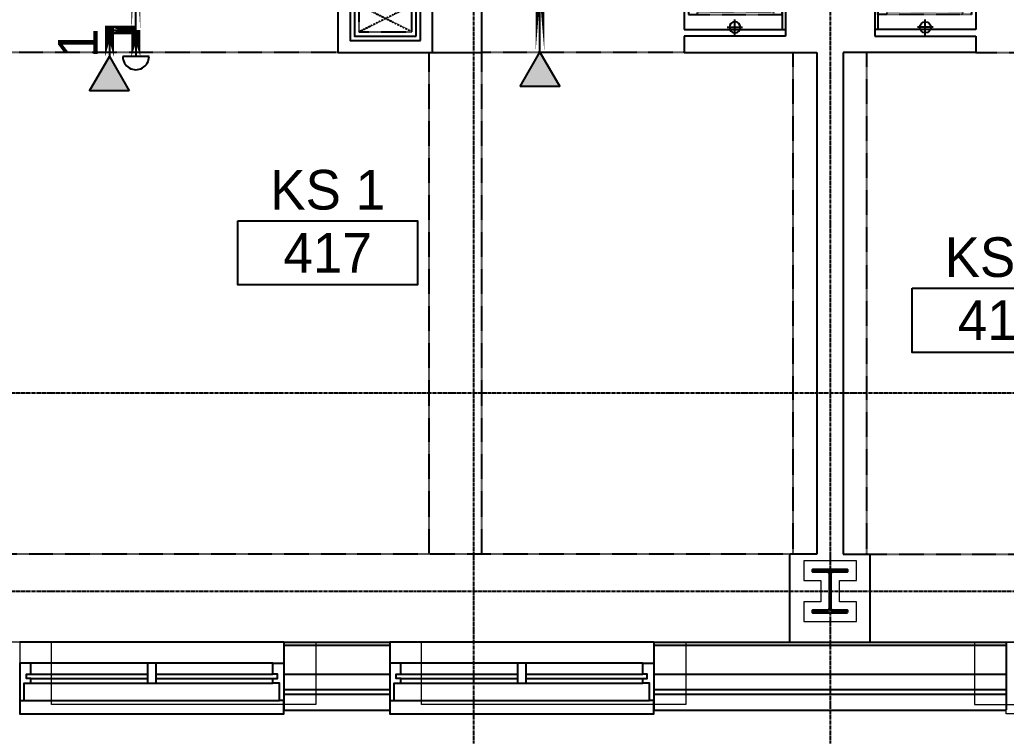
# Model space of a CAD drawing. Header units: inches. Extents: x -6955 to 13123, y -1334 to 3701.
# Drawn here: x 10579 to 10803, y 1327.6 to 1490.3 of the extents above; entities that cross this region are included whole.
import ezdxf
from ezdxf.enums import TextEntityAlignment as Align

# ---------------------------------------------------------------- set-up
doc = ezdxf.new("R2010")
doc.units = ezdxf.units.IN
doc.header["$MEASUREMENT"] = 0
doc.linetypes.add('CENTER2', pattern=[1.125, 0.75, -0.125, 0.125, -0.125])
doc.linetypes.add('HIDDEN2', pattern=[0.1875, 0.125, -0.0625])
for name, color, linetype, lineweight in [('A-Detl-Hatch', 1, 'Continuous', 18), ('A-Detl-Wide', 2, 'Continuous', 35), ('S-Detl-Hatch', 1, 'Continuous', 18)]:
    doc.layers.add(name, color=color, linetype=linetype, lineweight=lineweight)
for name, color, linetype in [('A-Door', 7, 'Continuous'), ('A-Door-Head', 8, 'Continuous'), ('A-Flor-Case', 6, 'Continuous'), ('A-Flor-Case-Hidden', 8, 'HIDDEN2'), ('A-Flor-Outline', 4, 'Continuous'), ('A-Flor-Ovhd', 1, 'HIDDEN2'), ('A-Flor-Pfix', 7, 'Continuous'), ('A-Flor-Soffit', 6, 'HIDDEN2'), ('A-Flor-Wall Mtd Fixture', 7, 'Continuous'), ('A-Glaz', 7, 'Continuous'), ('A-Glaz-Sill', 8, 'Continuous'), ('A-Grid(SmallScale)', 11, 'CENTER2'), ('A-HVAC', 6, 'HIDDEN2'), ('A-Tag-Rm(Scale)', 7, 'Continuous'), ('A-Wall-Full', 7, 'Continuous'), ('A-Wall-Hatch', 15, 'Continuous'), ('headdn', 7, 'Continuous'), ('PIPEBL', 4, 'Continuous'), ('PIPESPC', 7, 'Continuous'), ('spk-cap', 7, 'Continuous'), ('TIDYPIPE', 7, 'Continuous')]:
    doc.layers.add(name, color=color, linetype=linetype)
doc.layers.add('G-Anno-Nplt', color=140, linetype='Continuous', lineweight=18, plot=False)
doc.styles.add('G1DIM', font='arial.ttf')
doc.styles.add('PIPE', font='PIPE.SHX')
doc.dimstyles.new('Aec-Arch-I-96', dxfattribs={"dimscale": 96, "dimtxt": 0.09375, "dimasz": 0.0625, "dimexe": 0.0625, "dimexo": 0.0625, "dimgap": 0.03125, "dimtad": 1, "dimdec": 3, "dimzin": 3, "dimdsep": 46, "dimlunit": 4, "dimtxsty": 'G1DIM', "dimblk": 'ARCHTICK', "dimcen": 0.09375, "dimclrt": 2, "dimazin": 2, "dimtfac": 0.75, "dimtdec": 3, "dimtix": 1, "dimtmove": 2, "dimatfit": 2, "dimldrblk": 'OPEN90', "dimfxl": 0.0625, "dimtolj": 1, "dimtzin": 0, "dimarcsym": 0})

# ---------------------------------------------------------------- blocks, each defined once
blk = doc.blocks.new('EXTERIOR WINDOW')
at = {"layer": 'A-Glaz'}
for p, q in [((3829.83, -10349.67), (3856.33, -10349.67)), ((3829.83, -10350.67), (3856.33, -10350.67)), ((3858.33, -10349.67), (3884.83, -10349.67)), ((3858.33, -10350.67), (3884.83, -10350.67)), ((3829.83, -10351.67), (3884.83, -10351.67))]:
    blk.add_line(p, q, dxfattribs=at)
for points in [[(3829.83, -10349.67), (3829.83, -10347.17), (3827.33, -10347.17), (3827.33, -10355.67), (3828.33, -10355.67), (3828.33, -10351.67), (3829.83, -10351.67), (3829.83, -10350.67), (3828.83, -10350.67), (3828.83, -10349.67), (3829.83, -10349.67)], [(3884.83, -10349.67), (3884.83, -10347.17), (3887.33, -10347.17), (3887.33, -10355.67), (3886.33, -10355.67), (3886.33, -10351.67), (3884.83, -10351.67), (3884.83, -10350.67), (3885.83, -10350.67), (3885.83, -10349.67), (3884.83, -10349.67)]]:
    blk.add_lwpolyline(points, dxfattribs=at)
blk.add_lwpolyline([(3858.33, -10347.17), (3856.33, -10347.17), (3856.33, -10351.67), (3858.33, -10351.67)], close=True, dxfattribs=at)
at = {"layer": 'A-Glaz-Sill'}
for p, q in [((3887.33, -10342.42), (3827.33, -10342.42)), ((3884.83, -10347.17), (3829.83, -10347.17)), ((3828.33, -10355.67), (3886.33, -10355.67))]:
    blk.add_line(p, q, dxfattribs=at)
blk.add_lwpolyline([(3827.33, -10355.67), (3827.33, -10358.67), (3887.33, -10358.67), (3887.33, -10355.67)], dxfattribs=at)
blk = doc.blocks.new('4TH FLOOR CORE & SHELL')
at = {"layer": 'A-Wall-Full'}
for p, q in [((3428.5, -15209.34), (3428.5, -15224.71)), ((3428.5, -15209.38), (3452.5, -15209.38)), ((3452.5, -15209.34), (3452.5, -15224.71)), ((3512.5, -15209.34), (3512.5, -15224.71)), ((3512.5, -15209.38), (3592.5, -15209.38)), ((3592.5, -15209.34), (3592.5, -15224.71)), ((3428.5, -15224.75), (3452.5, -15224.75)), ((3512.5, -15224.75), (3592.5, -15224.75))]:
    blk.add_line(p, q, dxfattribs=at)
at = {"layer": 'A-Wall-Hatch'}
for p, q in [((3428.5, -15210), (3452.5, -15210)), ((3512.5, -15210), (3592.5, -15210)), ((3428.5, -15216.62), (3452.5, -15216.62)), ((3512.5, -15216.62), (3592.5, -15216.62)), ((3428.5, -15220.12), (3452.5, -15220.12)), ((3512.5, -15220.12), (3592.5, -15220.12)), ((3428.5, -15221.13), (3452.5, -15221.13)), ((3512.5, -15221.13), (3592.5, -15221.13))]:
    blk.add_line(p, q, dxfattribs=at)
for p in [(-458.83, -4866.95), (-374.83, -4866.95)]:
    blk.add_blockref('EXTERIOR WINDOW', p)
blk = doc.blocks.new('*U18')
at = {"layer": 'A-Detl-Hatch'}
h = blk.add_hatch(dxfattribs=at)
h.set_pattern_fill('ANSI32', color=256, scale=6, style=0)
h.set_pattern_definition([(45, (0, -4.865), (-1.591, 1.591), []), (45, (1.0607, -4.865), (-1.591, 1.591), [])])
edge = h.paths.add_edge_path()
edge.add_line((3.98, -9.73), (3.98, -9.295))
edge.add_line((3.98, -9.295), (0.645, -9.295))
edge.add_arc((0.645, -8.795), 0.5, 180, 270, ccw=False)
edge.add_line((0.145, -8.795), (0.145, -0.935))
edge.add_arc((0.645, -0.935), 0.5, 90, 180, ccw=False)
edge.add_line((0.645, -0.435), (3.98, -0.435))
edge.add_line((3.98, -0.435), (3.98, 0))
edge.add_line((3.98, 0), (-3.98, 0))
edge.add_line((-3.98, 0), (-3.98, -0.435))
edge.add_line((-3.98, -0.435), (-0.645, -0.435))
edge.add_arc((-0.645, -0.935), 0.5, 0, 90, ccw=False)
edge.add_line((-0.145, -0.935), (-0.145, -8.795))
edge.add_arc((-0.645, -8.795), 0.5, -90, 0, ccw=False)
edge.add_line((-0.645, -9.295), (-3.98, -9.295))
edge.add_line((-3.98, -9.295), (-3.98, -9.73))
edge.add_line((-3.98, -9.73), (3.98, -9.73))
at = {"color": 0, "linetype": 'ByBlock'}
blk.add_lwpolyline([(3.98, -9.73), (3.98, -9.295), (0.645, -9.295, -0.4142136), (0.145, -8.795), (0.145, -0.935, -0.4142136), (0.645, -0.435), (3.98, -0.435), (3.98, 0), (-3.98, 0), (-3.98, -0.435), (-0.645, -0.435, -0.4142136), (-0.145, -0.935), (-0.145, -8.795, -0.4142136), (-0.645, -9.295), (-3.98, -9.295), (-3.98, -9.73)], format="xyb", close=True, dxfattribs=at)
blk = doc.blocks.new('W10X33')
at = {"layer": 'S-Detl-Hatch'}
blk.add_lwpolyline([(13773.78, -7310.28), (13773.78, -7305.84), (13769.95, -7305.84), (13769.95, -7300.98), (13773.78, -7300.98), (13773.78, -7296.55), (13761.82, -7296.55), (13761.82, -7300.98), (13765.66, -7300.98), (13765.66, -7305.84), (13761.82, -7305.84), (13761.82, -7310.28)], close=True, dxfattribs=at)
at = {"layer": 'A-Detl-Wide'}
blk.add_blockref('*U18', (13767.8, -7298.55), dxfattribs=at)
blk = doc.blocks.new('Plumbing Chase')
at = {"layer": 'A-Flor-Outline', "linetype": 'HIDDEN2', "ltscale": 0.5}
blk.add_lwpolyline([(0.625, 0), (6.625, 0), (6.625, 24), (0.625, 24)], close=True, dxfattribs=at)
at = {"layer": 'G-Anno-Nplt'}
for centre in [(3.625, 18), (3.625, 12), (3.625, 6)]:
    blk.add_circle(centre, 2.5, dxfattribs=at)
blk = doc.blocks.new('18in door')
blk.add_lwpolyline([(0, 0), (1.5, 0), (1.5, 18), (0, 18)], close=True)
blk.add_arc((0, 0), 18, 0, 90)
blk = doc.blocks.new('Single 12x6 HVAC Shaft')
at = {"layer": 'A-Flor-Outline'}
blk.add_lwpolyline([(3.75, 17.75), (11.75, 17.75), (11.75, 3.75), (3.75, 3.75)], close=True, dxfattribs=at)
at = {"layer": 'A-HVAC'}
for p, q in [((4.75, 16.75), (10.75, 4.75)), ((4.75, 4.75), (10.75, 16.75))]:
    blk.add_line(p, q, dxfattribs=at)
blk.add_lwpolyline([(4.75, 16.75), (10.75, 16.75), (10.75, 4.75), (4.75, 4.75)], close=True, dxfattribs=at)
at = {"layer": 'A-Wall-Full'}
for points in [[(0, 21.5), (15.5, 21.5), (15.5, 0), (0, 0)], [(2.75, 18.75), (12.75, 18.75), (12.75, 2.75), (2.75, 2.75)]]:
    blk.add_lwpolyline(points, close=True, dxfattribs=at)
blk = doc.blocks.new('sink1915rear')
for p, q in [((-0.37, -1.9), (-0.37, -5.29)), ((-0.12, -1.97), (-0.12, -4.54)), ((0.13, -1.97), (0.13, -4.54)), ((0.38, -1.9), (0.38, -5.29)), ((0.38, -5.29), (-0.37, -5.29)), ((0.13, -4.54), (-0.12, -4.54))]:
    blk.add_line(p, q)
blk.add_circle((0, -1.04), 0.938)
for start, end in [(112.0243, 67.9757), (138.5829, 221.4171), (318.587, 41.413), (264.1135, 275.8865)]:
    blk.add_arc((0, -5.04), 1, start, end)
blk.add_open_spline([(-0.75, -3.54), (-1.37, -3.58), (-1.99, -3.68), (-3.59, -4.07), (-4.53, -4.46), (-6.15, -5.47), (-6.84, -6.09), (-7.86, -7.44), (-8.21, -8.17), (-8.46, -9.28), (-8.5, -9.65), (-8.5, -10.01), (-8.5, -10.59), (-8.4, -11.17), (-7.93, -12.47), (-7.49, -13.18), (-6.28, -14.46), (-5.51, -15.02), (-3.75, -15.9), (-2.76, -16.21), (-0.69, -16.54), (0.38, -16.56), (2.47, -16.29), (3.47, -16), (5.27, -15.17), (6.07, -14.63), (7.34, -13.38), (7.81, -12.68), (8.41, -11.21), (8.54, -10.45), (8.44, -8.94), (8.22, -8.19), (7.42, -6.76), (6.85, -6.1), (5.41, -4.95), (4.55, -4.47), (2.7, -3.81), (1.74, -3.61), (0.75, -3.54)], degree=3, knots=[4.798605, 4.798605, 4.798605, 4.798605, 5.014176, 5.014176, 5.378501, 5.378501, 5.742827, 5.742827, 6.107152, 6.107152, 6.283185, 6.283185, 6.283185, 6.561131, 6.561131, 6.925457, 6.925457, 7.289782, 7.289782, 7.654107, 7.654107, 8.018433, 8.018433, 8.382758, 8.382758, 8.747084, 8.747084, 9.111409, 9.111409, 9.475734, 9.475734, 9.84006, 9.84006, 10.204385, 10.204385, 10.56871, 10.56871, 10.909356, 10.909356, 10.909356, 10.909356])
at = {"layer": 'A-Flor-Case-Hidden', "linetype": 'HIDDEN2', "ltscale": 0.25}
blk.add_ellipse((0, -10.01), major_axis=(-9.5, 0), ratio=0.789474, start_param=4.791408, end_param=10.916548, dxfattribs=at)
blk = doc.blocks.new('wall sconce')
for p, q in [((0, 0), (3.75, 0)), ((2, -1.75), (2, 1.75))]:
    blk.add_line(p, q)
blk.add_circle((2, 0), 1.25)
blk = doc.blocks.new('41in Std Vanity')
at = {"layer": 'A-Flor-Case'}
for p, q in [((23, 54.5), (0, 54.5)), ((0.75, 1.5), (0.75, 54.5)), ((23, 1.5), (23, 54.5)), ((23, 1.5), (0, 1.5))]:
    blk.add_line(p, q, dxfattribs=at)
at = {"layer": 'A-Flor-Case-Hidden'}
for p, q in [((22, 51.12), (0.75, 51.12)), ((4.83, 50.38), (0.75, 46.3)), ((5.89, 50.38), (0.75, 45.24)), ((20, 50.38), (2.75, 50.38)), ((16.86, 50.38), (21.25, 45.99)), ((17.92, 50.38), (21.25, 47.05)), ((22, 4.88), (22, 51.12)), ((21.25, 4.88), (21.25, 49.12)), ((21.25, 17), (0.75, 17)), ((21.25, 16.25), (0.75, 16.25)), ((21.25, 5.62), (0.75, 5.62)), ((22, 4.88), (0.75, 4.88))]:
    blk.add_line(p, q, dxfattribs=at)
for points in [[(0.75, 49.12), (2.75, 49.12), (2.75, 51.12), (0.75, 51.12)], [(20, 49.12), (22, 49.12), (22, 51.12), (20, 51.12)]]:
    blk.add_lwpolyline(points, close=True, dxfattribs=at)
at = {"layer": 'A-Wall-Full'}
for p, q in [((0, 0), (0, 56)), ((0, 56), (23, 56)), ((23, 0), (0, 0))]:
    blk.add_line(p, q, dxfattribs=at)
at = {"layer": 'A-Flor-Pfix', "rotation": 90}
blk.add_blockref('sink1915rear', (2.99, 33.06), dxfattribs=at)
at = {"layer": 'A-Flor-Wall Mtd Fixture', "xscale": -1, "rotation": 90}
blk.add_blockref('wall sconce', (11.5, 56), dxfattribs=at)
at = {"layer": 'A-Flor-Wall Mtd Fixture', "rotation": 90}
blk.add_blockref('wall sconce', (11.5, 0), dxfattribs=at)
blk = doc.blocks.new('_ArchTick')
at = {"color": 0, "linetype": 'ByBlock', "const_width": 0.15}
blk.add_lwpolyline([(-0.5, -0.5), (0.5, 0.5)], dxfattribs=at)
blk = doc.blocks.new('*D133')
at = {"layer": 'Defpoints', "color": 0, "transparency": 16777216}
for p in [(-44.25, -73.66), (-4.25, -73.66), (-4.25, -75.03)]:
    blk.add_point(p, dxfattribs=at)
at = {"layer": 'G-Anno-Nplt', "color": 0, "lineweight": -2, "transparency": 16777216}
for p, q in [((-44.25, -75.03), (-4.25, -75.03)), ((-44.25, -75.16), (-44.25, -76.53)), ((-4.25, -75.16), (-4.25, -76.53))]:
    blk.add_line(p, q, dxfattribs=at)
at = {"layer": 'G-Anno-Nplt', "color": 0, "lineweight": -2, "transparency": 16777216, "xscale": 1.5, "yscale": 1.5, "zscale": 1.5, "rotation": 180}
blk.add_blockref('_ArchTick', (-44.25, -75.03), dxfattribs=at)
at = {"layer": 'G-Anno-Nplt', "color": 0, "lineweight": -2, "transparency": 16777216, "xscale": 1.5, "yscale": 1.5, "zscale": 1.5}
blk.add_blockref('_ArchTick', (-4.25, -75.03), dxfattribs=at)
at = {"layer": 'G-Anno-Nplt', "transparency": 16777216, "insert": (-24.25, -76.93), "char_height": 2.25, "attachment_point": 5, "rotation": 180, "style": 'G1DIM'}
blk.add_mtext('\\A1;3\'-4"', dxfattribs=at)
blk = doc.blocks.new('_Open90')
at = {"color": 0, "linetype": 'ByBlock', "lineweight": -2}
for p, q in [((0, 0), (-1, 0)), ((-0.5, 0.5), (0, 0)), ((0, 0), (-0.5, -0.5))]:
    blk.add_line(p, q, dxfattribs=at)
blk = doc.blocks.new('*D134')
at = {"layer": 'Defpoints', "color": 0, "transparency": 16777216}
for p in [(-11.64, -72.75), (-10.4, -72.75), (-10.4, -96.75)]:
    blk.add_point(p, dxfattribs=at)
at = {"layer": 'G-Anno-Nplt', "color": 0, "lineweight": -2, "transparency": 16777216}
for p, q in [((-11.9, -72.75), (-13.14, -72.75)), ((-11.64, -96.75), (-11.64, -72.75)), ((-11.9, -96.75), (-13.14, -96.75))]:
    blk.add_line(p, q, dxfattribs=at)
at = {"layer": 'G-Anno-Nplt', "color": 0, "lineweight": -2, "transparency": 16777216, "xscale": 1.5, "yscale": 1.5, "zscale": 1.5}
for p, rotation in [((-11.64, -72.75), 90), ((-11.64, -96.75), 270)]:
    blk.add_blockref('_ArchTick', p, dxfattribs=dict(at, rotation=rotation))
at = {"layer": 'G-Anno-Nplt', "transparency": 16777216, "insert": (-13.54, -84.75), "char_height": 2.25, "attachment_point": 5, "rotation": 90, "style": 'G1DIM'}
blk.add_mtext('\\A1;2\'-0"', dxfattribs=at)
blk = doc.blocks.new('Rm Tag')
blk.add_lwpolyline([(-0.2124, 0.0759), (0.2124, 0.0759), (0.2124, -0.0759), (-0.2124, -0.0759)], close=True)
for p in [(0, 0.2858), (0, 0.1493), (0, 0)]:
    blk.add_attdef('XXX', text='', height=0.0938).set_placement(p, align=Align.MIDDLE_CENTER)
blk = doc.blocks.new('side2')
for p, q in [((0, 0), (7.79, 4.5)), ((7.79, 4.5), (7.79, -4.5)), ((7.79, -4.5), (0, 0))]:
    blk.add_line(p, q)
blk.add_solid([(7.79, -4.5), (0, 0), (7.79, 4.5)])
blk = doc.blocks.new('CAP')
blk.add_line((0, 3), (0, -3))
blk.add_arc((0, 0), 3, 270, 90)
blk = doc.blocks.new('PIPESPC')
at = {"layer": 'PIPESPC', "style": 'PIPE', "width": 0.9}
blk.add_attdef('SIZE', text='', height=9, dxfattribs=at).set_placement((0, 4.02), align=Align.CENTER)
at = {"layer": 'PIPESPC', "style": 'PIPE', "flags": 1}
blk.add_attdef('SCHED', (25.3, 3.89), '', height=9, dxfattribs=at)
blk = doc.blocks.new('Studio Vanity and Closet Typ')
at = {"layer": 'A-Door'}
for points in [[(-42.2386, -69), (-42.2386, -72.75), (-44.2386, -72.75), (-44.2386, -69)], [(-6.2386, -69), (-6.2386, -72.75), (-4.2386, -72.75), (-4.2386, -69)]]:
    blk.add_lwpolyline(points, close=True, dxfattribs=at)
at = {"layer": 'A-Door-Head'}
blk.add_lwpolyline([(-42.2386, -69), (-42.2386, -72.75), (-6.2386, -72.75), (-6.2386, -69)], close=True, dxfattribs=at)
at = {"layer": 'A-Flor-Ovhd'}
for p, q in [((-4.375, -81.955), (-44.25, -81.955)), ((-4.375, -85.955), (-44.25, -85.955)), ((-4.375, -86.955), (-44.25, -86.955))]:
    blk.add_line(p, q, dxfattribs=at)
at = {"layer": 'A-Flor-Soffit'}
blk.add_line((-59.75, -23), (-59.75, -69), dxfattribs=at)
at = {"layer": 'A-Wall-Full'}
for p, q in [((-56, 0), (-56, -23)), ((0, 0), (0, -23)), ((-56, -23), (-59.75, -23)), ((-42.25, -69), (-59.75, -69)), ((-59.75, -101.625), (-59.75, -69)), ((-42.25, -69), (-42.25, -72.75)), ((0, -69), (-6.25, -69)), ((-6.25, -69), (-6.25, -72.75)), ((-44.25, -80.125), (-44.25, -72.75)), ((-44.25, -72.75), (-42.25, -72.75)), ((-4.25, -72.75), (-6.25, -72.75)), ((-4.25, -72.75), (-4.25, -96.75)), ((-4.25, -96.75), (-44.25, -96.75)), ((3, -101.625), (-59.75, -101.625))]:
    blk.add_line(p, q, dxfattribs=at)
at = {"xscale": -1, "rotation": 90}
blk.add_blockref('41in Std Vanity', (0, 0), dxfattribs=at)
for name, p in [('Plumbing Chase', (-4.25, -96.75)), ('Single 12x6 HVAC Shaft', (-59.75, -101.625))]:
    blk.add_blockref(name, p)
at = {"layer": 'A-Door'}
blk.add_blockref('18in door', (-42.2386, -69), dxfattribs=at)
at = {"layer": 'A-Door', "xscale": -1}
blk.add_blockref('18in door', (-6.2386, -69), dxfattribs=at)
at = {"layer": 'G-Anno-Nplt'}
dim = blk.add_linear_dim(base=(-4.25, -75.0334), p1=(-44.25, -73.6618), p2=(-4.25, -73.6618), dimstyle='Aec-Arch-I-96', override={"dimscale": 24, "dimsah": 1, "dimclrt": 256}, dxfattribs=at)
dim.commit()
dim.dimension.update_dxf_attribs({"geometry": '*D133', "text_midpoint": (-24.25, -76.933)})
dim = blk.add_linear_dim(base=(-11.64, -72.75), p1=(-10.398, -96.75), p2=(-10.398, -72.75), angle=90, dimstyle='Aec-Arch-I-96', override={"dimscale": 24, "dimsah": 1, "dimclrt": 256}, dxfattribs=at)
dim.commit()
dim.dimension.update_dxf_attribs({"geometry": '*D134', "text_midpoint": (-13.5388, -84.75)})
blk = doc.blocks.new('King Studio 1')
at = {"layer": 'A-Flor-Soffit'}
for p, q in [((8.36, 260.64), (8.36, 146.75)), ((9.12, 260.64), (188.88, 260.64)), ((79.12, 146.75), (79.12, 260.64)), ((91.12, 146.75), (91.12, 260.64)), ((111.74, 146.75), (221, 146.75))]:
    blk.add_line(p, q, dxfattribs=at)
at = {"layer": 'A-Wall-Full'}
for p, q in [((9.12, 280.62), (9.12, 260.64)), ((3, 146.75), (3, 260.64)), ((3, 260.64), (9.12, 260.64)), ((33.12, 146.75), (3, 146.75))]:
    blk.add_line(p, q, dxfattribs=at)
at = {"layer": 'G-Anno-Nplt'}
blk.add_line((9.12, 280.62), (215.02, 280.62), dxfattribs=at)
for points in [[(40, 280.62), (100, 280.62), (100, 296.87), (40, 296.87)], [(124, 280.59), (184, 280.59), (184, 296.87), (124, 296.87)], [(32.75, 294.75), (92.75, 294.75), (92.75, 280.62), (32.75, 280.62)], [(116.75, 294.75), (176.75, 294.75), (176.75, 280.62), (116.75, 280.62)]]:
    blk.add_lwpolyline(points, close=True, dxfattribs=at)
at = {"xscale": -1, "rotation": 90}
blk.add_blockref('Studio Vanity and Closet Typ', (10.12, 87), dxfattribs=at)

msp = doc.modelspace()

# ---------------------------------------------------------------- linework, layer by layer
at = {"layer": 'A-Grid(SmallScale)'}
for p, q in [((10682.0336, 3132.3201), (10682.0336, 1223.6428)), ((10763.0336, 3132.3201), (10763.0336, 1223.6428)), ((9315.0336, 1405.5773), (13123.0336, 1405.5773)), ((9315.0336, 1360.5773), (13123.0336, 1360.5773))]:
    msp.add_line(p, q, dxfattribs=at)
at = {"layer": 'PIPEBL'}
for p, q in [((10605.4086, 1487.9423), (10605.4086, 1522.4423)), ((10697.1586, 1482.9423), (10697.1586, 1512.9423)), ((10599.4086, 1487.9423), (10605.4086, 1487.9423)), ((10599.4086, 1487.9423), (10599.4086, 1481.9423)), ((10605.4086, 1487.9423), (10605.4086, 1481.9423))]:
    msp.add_line(p, q, dxfattribs=at)
at = {"layer": 'TIDYPIPE', "color": 7, "const_width": 2}
for points in [[(10605.4086, 1487.9423), (10605.4086, 1522.4423)], [(10697.1586, 1482.9423), (10697.1586, 1506.9423)], [(10599.4086, 1481.9423), (10599.4086, 1488.9423)], [(10598.4086, 1487.9423), (10605.4086, 1487.9423)], [(10605.4086, 1481.9423), (10605.4086, 1487.9423)]]:
    msp.add_lwpolyline(points, close=True, dxfattribs=at)

# ---------------------------------------------------------------- block references
for name, p in [('4TH FLOOR CORE & SHELL', (7210.5342, 16558.3273)), ('W10X33', (-3004.7673, 8663.9901))]:
    msp.add_blockref(name, p)
at = {"rotation": 180}
msp.add_blockref('King Studio 1', (10763.0336, 1629.5773), dxfattribs=at)
at = {"xscale": -1, "rotation": 180}
msp.add_blockref('King Studio 1', (10763.0336, 1629.5773), dxfattribs=at)
at = {"layer": 'A-Tag-Rm(Scale)'}
ref = msp.add_blockref('Rm Tag', (10648.9465, 1437.3677), dxfattribs=dict(at, xscale=96, yscale=96, zscale=96))
ref.add_attrib('XXX', 'KS 1', dxfattribs={"layer": '0', "height": 9}).set_placement((10648.9465, 1451.6986), align=Align.MIDDLE_CENTER)
ref.add_attrib('XXX', '417', dxfattribs={"layer": '0', "height": 9}).set_placement((10648.9465, 1437.3677), align=Align.MIDDLE_CENTER)
ref = msp.add_blockref('Rm Tag', (10802.0657, 1422.0675), dxfattribs=dict(at, xscale=96, yscale=96, zscale=96))
ref.add_attrib('XXX', 'KS 1', dxfattribs={"layer": '0', "height": 9}).set_placement((10802.0657, 1436.3984), align=Align.MIDDLE_CENTER)
ref.add_attrib('XXX', '419', dxfattribs={"layer": '0', "height": 9}).set_placement((10802.0657, 1422.0675), align=Align.MIDDLE_CENTER)
at = {"layer": 'headdn', "rotation": 270}
for p in [(10697.1586, 1482.9423), (10599.4086, 1481.9423)]:
    msp.add_blockref('side2', p, dxfattribs=at)
at = {"layer": 'PIPESPC'}
ref = msp.add_blockref('PIPESPC', (10599.4086, 1484.9423), dxfattribs=dict(at, rotation=90))
ref.add_attrib('SIZE', '1', dxfattribs={"color": 0, "height": 9, "rotation": 90, "style": 'PIPE'}).set_placement((10599.4086, 1484.9423), align=Align.BOTTOM_CENTER)
at = {"layer": 'spk-cap', "rotation": 270.0000000000834}
msp.add_blockref('CAP', (10605.4086, 1481.9423), dxfattribs=at)

doc.saveas('drawing.dxf')
